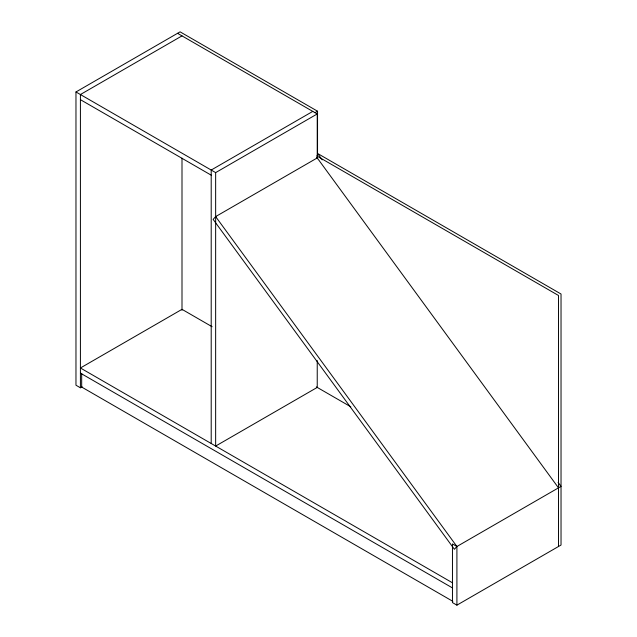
<?xml version="1.0" encoding="UTF-8"?>
<svg xmlns="http://www.w3.org/2000/svg" width="637" height="637" viewBox="0 0 637 637"><rect width="100%" height="100%" fill="white"/><g stroke="black" fill="none" stroke-linecap="round" stroke-linejoin="round"><path stroke-width="0.96" d="M317.234 157.944L215.648 216.596L213.14 219.383L454.396 549.285L456.912 546.498L561.03 486.381L558.1 482.376M82.133 386.786L80.413 387.782L75.97 385.218L75.97 91.967L180.088 31.85L317.545 111.212L317.545 154.95M181.999 35.879L80.413 94.531L80.413 387.782M312.783 111.395L211.205 170.039L211.205 443.495M315.004 112.677L317.545 111.212M75.97 91.967L215.648 172.611L317.234 113.959L317.234 158.709M456.912 605.15L456.912 546.498L452.461 543.934L452.461 602.586L456.912 605.15L561.03 545.033L561.03 294.015L317.545 153.445L322.242 159.863M177.548 33.315L317.234 113.959M316.732 155.898L558.49 295.48L558.49 546.498M80.413 99.667L211.205 175.175M212.137 326.741L181.999 309.335L80.413 367.987L452.461 582.791M316.35 386.906L350.796 406.796M80.413 373.123L452.461 587.919M452.875 601.352L81.679 387.049L81.679 373.362M316.772 157.315L558.49 487.854M215.648 216.596L456.912 546.498M317.234 360.566L317.234 387.415L215.648 446.067L215.648 172.611M181.999 158.151L181.999 310.243"/></g></svg>
